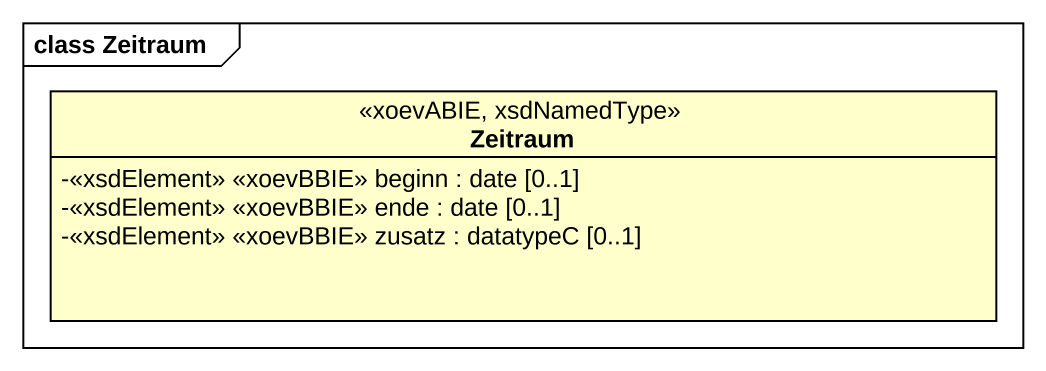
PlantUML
@startuml
mainframe class Zeitraum
hide circle
hide empty members
skinparam classAttributeIconSize 0
class Zeitraum <<xoevABIE, xsdNamedType>> {
  -<<xsdElement>> <<xoevBBIE>> beginn : date [0..1]
  -<<xsdElement>> <<xoevBBIE>> ende : date [0..1]
  -<<xsdElement>> <<xoevBBIE>> zusatz : datatypeC [0..1]
}
@enduml
